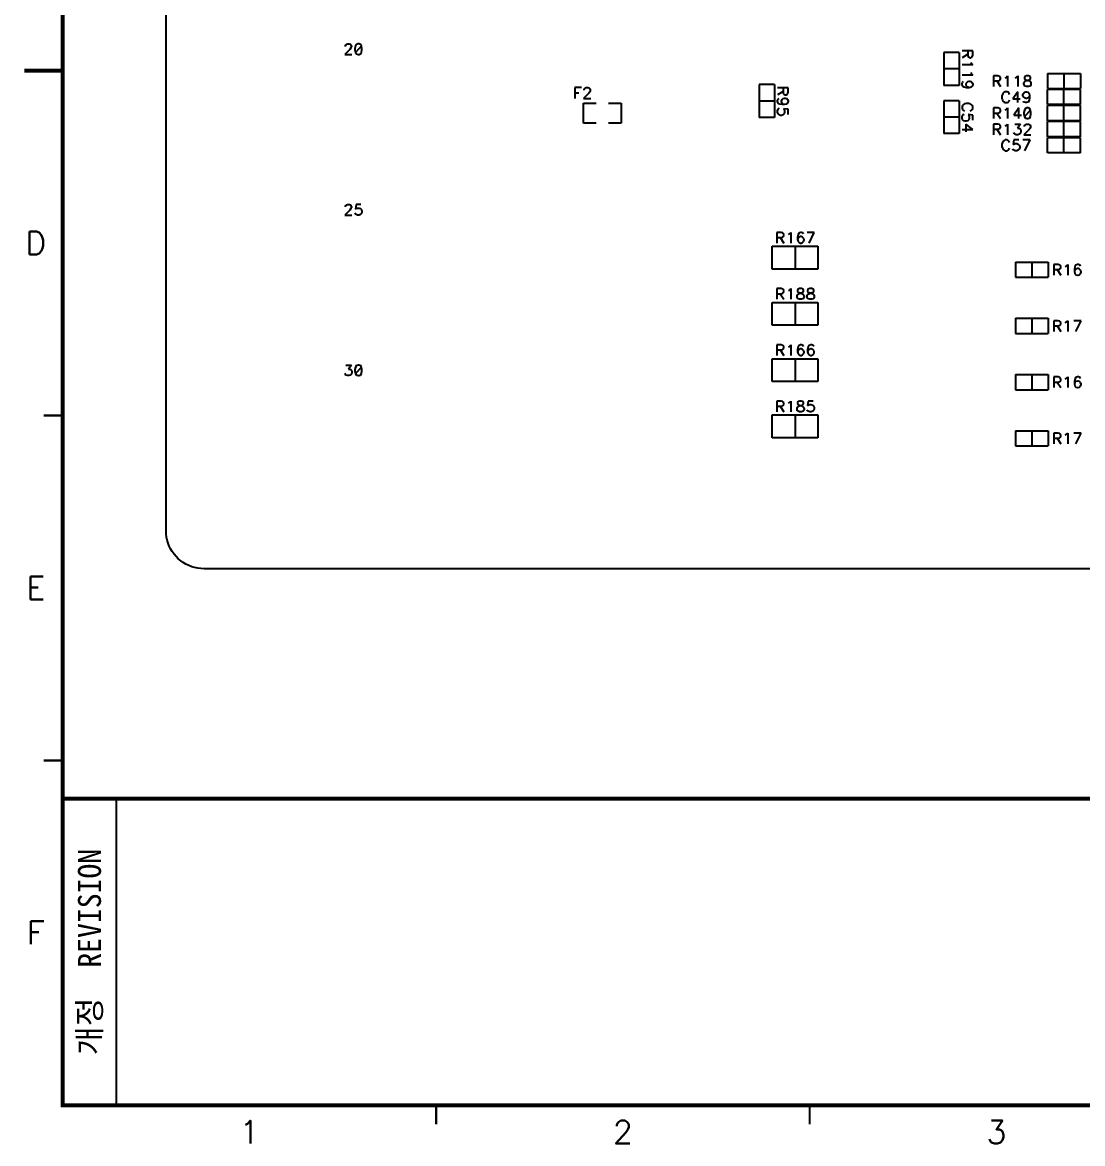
# Model space of a CAD drawing. Extents: x 295 to 953, y 10 to 290.
# Drawn here: x 486.7 to 625.1, y 10 to 156.3 of the extents above; entities that cross this region are included whole.
import ezdxf
from ezdxf.enums import TextEntityAlignment as Align

# ---------------------------------------------------------------- set-up
doc = ezdxf.new("R2010")
doc.units = 0
doc.header["$LTSCALE"] = 5
doc.header["$MEASUREMENT"] = 0
doc.layers.get('0').update_dxf_attribs({"linetype": 'CONTINUOUS', "lineweight": 25})
doc.layers.add('6', color=6, linetype='CONTINUOUS', lineweight=13)
for name, color, linetype in [('DV-INT-A3_BSK', 2, 'CONTINUOUS'), ('SHEET', 3, 'CONTINUOUS'), ('문자', 4, 'CONTINUOUS'), ('테두리', 3, 'CONTINUOUS')]:
    doc.layers.add(name, color=color, linetype=linetype)
doc.styles.get("Standard").update_dxf_attribs({"font": 'simplex.shx'})
doc.styles.add('굴림체', font='')
doc.styles.get('굴림체').set_extended_font_data('GulimChe')

# ---------------------------------------------------------------- blocks, each defined once
blk = doc.blocks.new('C')
at = {"layer": 'SHEET'}
blk.add_line((22, 55), (22, 15), dxfattribs=at)
at = {"layer": '테두리'}
for points, const_width in [([(15, 285), (15, 15), (405, 15), (405, 285), (15, 285)], 0.5), ([(10, 150), (15, 150)], 0.5), ([(12.5, 105), (15, 105)], 0.3), ([(12.5, 60), (15, 60)], 0.3), ([(15, 55), (405, 55)], 0.5), ([(63.75, 12.5), (63.75, 15)], 0.3), ([(112.5, 12.5), (112.5, 15)], 0.3)]:
    blk.add_lwpolyline(points, dxfattribs=dict(at, const_width=const_width))
at = {"layer": '문자'}
for s, p in [('D', (11.5, 127.5)), ('E', (11.5, 82.5)), ('F', (11.5, 37.5)), ('1', (39.38, 11.5)), ('2', (88.12, 11.5)), ('3', (136.88, 11.5))]:
    blk.add_text(s, height=3, dxfattribs=at).set_placement(p, align=Align.MIDDLE)
at = {"layer": '문자', "style": '굴림체'}
blk.add_text('개정  REVISION', height=3, rotation=90, dxfattribs=at).set_placement((18.5, 35), align=Align.MIDDLE_CENTER)

msp = doc.modelspace()

# ---------------------------------------------------------------- linework, layer by layer
msp.add_line((491.98, 15), (491.98, 15))
msp.add_line((491.98, 15), (491.98, 15))
at = {"layer": 'DV-INT-A3_BSK', "color": 7}
for p, q in [((505.48, 89.95), (505.48, 245.05)), ((529.48, 152.77), (528.83, 152.11)), ((528.89, 153.23), (528.96, 153.36)), ((528.89, 153.16), (528.89, 153.23)), ((528.96, 153.36), (529.02, 153.42)), ((529.02, 153.42), (529.15, 153.49)), ((529.15, 153.49), (529.42, 153.49)), ((529.42, 153.49), (529.55, 153.42)), ((529.61, 152.97), (529.48, 152.77)), ((529.55, 153.42), (529.61, 153.36)), ((529.61, 153.36), (529.68, 153.23)), ((529.68, 153.1), (529.61, 152.97)), ((529.68, 153.23), (529.68, 153.1)), ((530.2, 153.23), (530.13, 152.9)), ((530.13, 152.9), (530.13, 152.7)), ((530.13, 152.7), (530.2, 152.37)), ((530.33, 153.42), (530.2, 153.23)), ((530.99, 153.23), (530.2, 152.37)), ((530.2, 152.37), (530.33, 152.18)), ((530.53, 153.49), (530.33, 153.42)), ((530.33, 152.18), (530.53, 152.11)), ((530.66, 153.49), (530.53, 153.49)), ((530.85, 153.42), (530.66, 153.49)), ((530.66, 152.11), (530.85, 152.18)), ((530.99, 153.23), (530.85, 153.42)), ((530.85, 152.18), (530.99, 152.37)), ((531.05, 152.9), (530.99, 153.23)), ((530.99, 152.37), (531.05, 152.7)), ((531.05, 152.7), (531.05, 152.9)), ((607, 152.36), (607, 148.07)), ((608.99, 152.36), (607, 152.36)), ((608.99, 152.36), (608.99, 148.07)), ((610.77, 152.6), (609.38, 152.6)), ((610.11, 152.6), (610.11, 152.01)), ((610.77, 152.01), (610.77, 152.6)), ((528.83, 152.11), (529.74, 152.11)), ((530.53, 152.11), (530.66, 152.11)), ((610.11, 152.14), (609.38, 151.67)), ((610.77, 150.74), (609.38, 150.74)), ((610.11, 152.01), (610.17, 151.8)), ((610.17, 151.8), (610.24, 151.74)), ((610.24, 151.74), (610.37, 151.67)), ((610.37, 151.67), (610.5, 151.67)), ((610.5, 151.67), (610.64, 151.74)), ((610.5, 151.08), (610.57, 150.95)), ((610.57, 150.95), (610.77, 150.74)), ((610.64, 151.74), (610.7, 151.8)), ((610.7, 151.8), (610.77, 152.01)), ((608.99, 150.22), (607, 150.22)), ((610.77, 149.42), (609.38, 149.42)), ((610.5, 149.75), (610.57, 149.62)), ((610.57, 149.62), (610.77, 149.42)), ((614.06, 149.32), (613.47, 149.32)), ((613.47, 149.32), (613.47, 147.93)), ((614.26, 149.25), (614.06, 149.32)), ((614.33, 149.19), (614.26, 149.25)), ((615.12, 149.12), (615.32, 149.32)), ((615.32, 149.32), (615.32, 147.93)), ((616.45, 149.12), (616.65, 149.32)), ((616.65, 149.32), (616.65, 147.93)), ((617.58, 149.25), (617.51, 149.12)), ((617.78, 149.32), (617.58, 149.25)), ((618.04, 149.32), (617.78, 149.32)), ((618.24, 149.25), (618.04, 149.32)), ((618.31, 149.12), (618.24, 149.25)), ((620.52, 149.63), (624.81, 149.63)), ((620.52, 149.63), (620.52, 147.65)), ((622.67, 149.63), (622.67, 147.65)), ((624.81, 149.63), (624.81, 147.65)), ((559.7, 147.78), (558.82, 147.78)), ((558.82, 147.78), (558.82, 146.36)), ((560.17, 147.71), (560.3, 147.78)), ((560.3, 147.78), (560.57, 147.78)), ((560.57, 147.78), (560.71, 147.71)), ((582.91, 148.17), (582.91, 143.88)), ((584.89, 148.17), (582.91, 148.17)), ((584.89, 148.17), (584.89, 143.88)), ((586.68, 147.76), (585.28, 147.76)), ((586.01, 147.76), (586.01, 147.16)), ((586.68, 147.16), (586.68, 147.76)), ((608.99, 148.07), (607, 148.07)), ((609.38, 148.29), (609.44, 148.49)), ((609.38, 148.16), (609.38, 148.29)), ((609.44, 147.96), (609.38, 148.16)), ((609.44, 148.49), (609.57, 148.56)), ((609.64, 147.83), (609.44, 147.96)), ((609.97, 147.76), (609.64, 147.83)), ((609.91, 148.23), (609.97, 148.42)), ((609.91, 148.16), (609.91, 148.23)), ((609.97, 147.96), (609.91, 148.16)), ((609.97, 148.42), (610.11, 148.56)), ((610.11, 147.83), (609.97, 147.96)), ((610.3, 147.76), (609.97, 147.76)), ((610.11, 148.56), (610.3, 148.62)), ((610.3, 147.76), (610.11, 147.83)), ((610.3, 148.62), (610.37, 148.62)), ((610.57, 147.83), (610.3, 147.76)), ((610.37, 148.62), (610.57, 148.56)), ((610.57, 148.56), (610.7, 148.42)), ((610.7, 147.96), (610.57, 147.83)), ((610.7, 148.42), (610.77, 148.23)), ((610.77, 148.16), (610.7, 147.96)), ((610.77, 148.23), (610.77, 148.16)), ((613.47, 148.66), (614.06, 148.66)), ((613.93, 148.66), (614.39, 147.93)), ((614.06, 148.66), (614.26, 148.72)), ((614.26, 148.72), (614.33, 148.79)), ((614.39, 149.06), (614.33, 149.19)), ((614.33, 148.79), (614.39, 148.92)), ((614.39, 148.92), (614.39, 149.06)), ((614.99, 149.06), (615.12, 149.12)), ((616.32, 149.06), (616.45, 149.12)), ((617.44, 148.39), (617.51, 148.52)), ((617.44, 148.19), (617.44, 148.39)), ((617.51, 148.06), (617.44, 148.19)), ((617.51, 149.12), (617.51, 148.99)), ((617.51, 148.99), (617.58, 148.85)), ((617.51, 148.52), (617.65, 148.66)), ((617.58, 147.99), (617.51, 148.06)), ((617.58, 148.85), (617.71, 148.79)), ((617.78, 147.93), (617.58, 147.99)), ((617.65, 148.66), (617.84, 148.72)), ((617.71, 148.79), (617.98, 148.72)), ((618.04, 147.93), (617.78, 147.93)), ((617.84, 148.72), (618.11, 148.79)), ((617.98, 148.72), (618.17, 148.66)), ((618.24, 147.99), (618.04, 147.93)), ((618.11, 148.79), (618.24, 148.85)), ((618.17, 148.66), (618.31, 148.52)), ((618.24, 148.85), (618.31, 148.99)), ((618.31, 148.06), (618.24, 147.99)), ((618.31, 148.99), (618.31, 149.12)), ((618.31, 148.52), (618.37, 148.39)), ((618.37, 148.19), (618.31, 148.06)), ((618.37, 148.39), (618.37, 148.19)), ((558.82, 147.1), (559.36, 147.1)), ((560.64, 147.04), (559.97, 146.36)), ((559.97, 146.36), (560.91, 146.36)), ((560.04, 147.5), (560.1, 147.64)), ((560.04, 147.44), (560.04, 147.5)), ((560.1, 147.64), (560.17, 147.71)), ((560.77, 147.24), (560.64, 147.04)), ((560.71, 147.71), (560.77, 147.64)), ((560.77, 147.64), (560.84, 147.5)), ((560.84, 147.37), (560.77, 147.24)), ((560.84, 147.5), (560.84, 147.37)), ((586.01, 147.29), (585.28, 146.82)), ((585.35, 146.29), (585.48, 146.36)), ((585.88, 146.22), (586.01, 146.36)), ((586.01, 147.16), (586.08, 146.96)), ((586.01, 146.36), (586.21, 146.42)), ((586.08, 146.96), (586.15, 146.89)), ((586.15, 146.89), (586.28, 146.82)), ((586.21, 146.42), (586.28, 146.42)), ((586.28, 146.82), (586.41, 146.82)), ((586.28, 146.42), (586.48, 146.36)), ((586.41, 146.82), (586.54, 146.89)), ((586.48, 146.36), (586.61, 146.22)), ((586.54, 146.89), (586.61, 146.96)), ((586.61, 146.96), (586.68, 147.16)), ((614.64, 146.9), (614.58, 146.7)), ((614.58, 146.7), (614.58, 146.37)), ((614.58, 146.37), (614.64, 146.17)), ((614.71, 147.03), (614.64, 146.9)), ((614.85, 147.17), (614.71, 147.03)), ((614.98, 147.23), (614.85, 147.17)), ((615.24, 147.23), (614.98, 147.23)), ((615.38, 147.17), (615.24, 147.23)), ((615.51, 147.03), (615.38, 147.17)), ((615.58, 146.9), (615.51, 147.03)), ((616.64, 147.23), (615.98, 146.3)), ((615.98, 146.3), (616.97, 146.3)), ((616.64, 145.83), (616.64, 147.23)), ((617.31, 146.83), (617.38, 147.03)), ((617.31, 146.77), (617.31, 146.83)), ((617.38, 146.57), (617.31, 146.77)), ((617.38, 147.03), (617.51, 147.17)), ((617.51, 146.43), (617.38, 146.57)), ((617.51, 147.17), (617.71, 147.23)), ((617.71, 146.37), (617.51, 146.43)), ((617.71, 147.23), (617.78, 147.23)), ((617.78, 146.37), (617.71, 146.37)), ((617.78, 147.23), (617.98, 147.17)), ((617.98, 146.43), (617.78, 146.37)), ((617.98, 147.17), (618.11, 147.03)), ((618.11, 146.57), (617.98, 146.43)), ((618.11, 147.03), (618.17, 146.77)), ((618.17, 146.77), (618.11, 146.57)), ((618.17, 146.43), (618.11, 146.1)), ((618.17, 146.77), (618.17, 146.43)), ((620.52, 147.65), (624.81, 147.65)), ((624.81, 147.54), (620.52, 147.54)), ((620.52, 145.56), (620.52, 147.54)), ((622.67, 145.56), (622.67, 147.54)), ((624.81, 145.56), (624.81, 147.54)), ((559.94, 143.13), (559.94, 145.77)), ((559.94, 145.77), (561.6, 145.77)), ((563.24, 145.77), (564.89, 145.77)), ((564.89, 145.77), (564.89, 143.13)), ((584.89, 146.03), (582.91, 146.03)), ((585.28, 146.09), (585.35, 146.29)), ((585.28, 145.96), (585.28, 146.09)), ((585.35, 145.76), (585.28, 145.96)), ((585.28, 144.76), (585.35, 144.96)), ((585.55, 145.62), (585.35, 145.76)), ((585.35, 144.96), (585.41, 145.02)), ((585.41, 145.02), (585.55, 145.09)), ((585.88, 145.56), (585.55, 145.62)), ((585.81, 146.03), (585.88, 146.22)), ((585.81, 145.96), (585.81, 146.03)), ((585.88, 145.76), (585.81, 145.96)), ((586.01, 145.62), (585.88, 145.76)), ((586.21, 145.56), (585.88, 145.56)), ((586.21, 145.56), (586.01, 145.62)), ((586.68, 144.96), (586.08, 145.02)), ((586.08, 145.02), (586.15, 144.96)), ((586.15, 144.96), (586.21, 144.76)), ((586.48, 145.62), (586.21, 145.56)), ((586.61, 145.76), (586.48, 145.62)), ((586.61, 146.22), (586.68, 146.03)), ((586.68, 145.96), (586.61, 145.76)), ((586.68, 146.03), (586.68, 145.96)), ((586.68, 144.29), (586.68, 144.96)), ((607, 146.07), (607, 141.78)), ((608.99, 146.07), (607, 146.07)), ((608.99, 146.07), (608.99, 141.78)), ((609.44, 145.46), (609.38, 145.33)), ((609.38, 145.33), (609.38, 145.06)), ((609.38, 145.06), (609.44, 144.93)), ((609.58, 145.59), (609.44, 145.46)), ((609.44, 144.93), (609.58, 144.79)), ((609.71, 145.66), (609.58, 145.59)), ((609.91, 145.72), (609.71, 145.66)), ((610.24, 145.72), (609.91, 145.72)), ((610.45, 145.66), (610.24, 145.72)), ((610.58, 145.59), (610.45, 145.66)), ((610.71, 145.46), (610.58, 145.59)), ((610.58, 144.79), (610.71, 144.93)), ((610.78, 145.33), (610.71, 145.46)), ((610.71, 144.93), (610.78, 145.06)), ((610.78, 145.06), (610.78, 145.33)), ((614.06, 145.13), (613.47, 145.13)), ((613.47, 145.13), (613.47, 143.74)), ((614.26, 145.06), (614.06, 145.13)), ((614.33, 145), (614.26, 145.06)), ((614.39, 144.86), (614.33, 145)), ((614.39, 144.73), (614.39, 144.86)), ((614.64, 146.17), (614.71, 146.03)), ((614.71, 146.03), (614.85, 145.9)), ((614.85, 145.9), (614.98, 145.83)), ((614.98, 145.83), (615.24, 145.83)), ((614.99, 144.86), (615.12, 144.93)), ((615.12, 144.93), (615.32, 145.13)), ((615.24, 145.83), (615.38, 145.9)), ((615.32, 145.13), (615.32, 143.74)), ((615.38, 145.9), (615.51, 146.03)), ((615.51, 146.03), (615.58, 146.17)), ((616.78, 145.13), (616.12, 144.2)), ((616.78, 143.74), (616.78, 145.13)), ((617.44, 145.9), (617.38, 146.03)), ((617.64, 145.83), (617.44, 145.9)), ((617.51, 144.86), (617.44, 144.53)), ((617.65, 145.06), (617.51, 144.86)), ((618.31, 144.86), (617.51, 144)), ((617.78, 145.83), (617.64, 145.83)), ((617.84, 145.13), (617.65, 145.06)), ((617.98, 145.9), (617.78, 145.83)), ((617.98, 145.13), (617.84, 145.13)), ((618.11, 146.1), (617.98, 145.9)), ((618.17, 145.06), (617.98, 145.13)), ((618.31, 144.86), (618.17, 145.06)), ((618.37, 144.53), (618.31, 144.86)), ((624.81, 145.56), (620.52, 145.56)), ((624.81, 145.44), (620.52, 145.44)), ((620.52, 143.46), (620.52, 145.44)), ((622.67, 143.46), (622.67, 145.44)), ((624.81, 143.46), (624.81, 145.44)), ((584.89, 143.88), (582.91, 143.88)), ((585.28, 144.56), (585.28, 144.76)), ((585.35, 144.36), (585.28, 144.56)), ((585.48, 144.23), (585.35, 144.36)), ((585.68, 144.16), (585.48, 144.23)), ((585.81, 144.16), (585.68, 144.16)), ((586.01, 144.23), (585.81, 144.16)), ((586.15, 144.36), (586.01, 144.23)), ((586.21, 144.56), (586.15, 144.36)), ((586.21, 144.76), (586.21, 144.56)), ((608.99, 143.93), (607, 143.93)), ((609.38, 143.99), (609.44, 144.19)), ((609.38, 143.8), (609.38, 143.99)), ((609.44, 143.59), (609.38, 143.8)), ((609.44, 144.19), (609.51, 144.26)), ((609.58, 143.46), (609.44, 143.59)), ((609.51, 144.26), (609.64, 144.33)), ((609.58, 144.79), (609.71, 144.73)), ((609.78, 143.39), (609.58, 143.46)), ((609.91, 143.39), (609.78, 143.39)), ((610.11, 143.46), (609.91, 143.39)), ((610.24, 143.59), (610.11, 143.46)), ((610.78, 144.19), (610.18, 144.26)), ((610.18, 144.26), (610.24, 144.19)), ((610.24, 144.19), (610.31, 143.99)), ((610.31, 143.8), (610.24, 143.59)), ((610.31, 143.99), (610.31, 143.8)), ((610.45, 144.73), (610.58, 144.79)), ((610.78, 143.53), (610.78, 144.19)), ((613.47, 144.47), (614.06, 144.47)), ((613.93, 144.47), (614.39, 143.74)), ((614.06, 144.47), (614.26, 144.53)), ((614.26, 144.53), (614.33, 144.6)), ((614.33, 144.6), (614.39, 144.73)), ((616.12, 144.2), (617.11, 144.2)), ((617.44, 144.53), (617.44, 144.33)), ((617.44, 144.33), (617.51, 144)), ((617.51, 144), (617.65, 143.8)), ((617.65, 143.8), (617.84, 143.74)), ((617.84, 143.74), (617.98, 143.74)), ((617.98, 143.74), (618.17, 143.8)), ((618.17, 143.8), (618.31, 144)), ((618.31, 144), (618.37, 144.33)), ((618.37, 144.33), (618.37, 144.53)), ((624.81, 143.46), (620.52, 143.46)), ((561.6, 143.13), (559.94, 143.13)), ((564.89, 143.13), (563.24, 143.13)), ((609.38, 142.33), (610.78, 142.33)), ((610.78, 142.33), (609.85, 143)), ((609.85, 143), (609.85, 142)), ((614.06, 143.03), (613.47, 143.03)), ((613.47, 143.03), (613.47, 141.64)), ((613.47, 142.37), (614.06, 142.37)), ((613.93, 142.37), (614.39, 141.64)), ((614.26, 142.97), (614.06, 143.03)), ((614.06, 142.37), (614.26, 142.44)), ((614.33, 142.9), (614.26, 142.97)), ((614.26, 142.44), (614.33, 142.5)), ((614.39, 142.77), (614.33, 142.9)), ((614.33, 142.5), (614.39, 142.63)), ((614.39, 142.63), (614.39, 142.77)), ((614.99, 142.77), (615.12, 142.84)), ((615.12, 142.84), (615.32, 143.03)), ((615.32, 143.03), (615.32, 141.64)), ((616.19, 141.78), (616.12, 141.91)), ((616.25, 143.03), (616.98, 143.03)), ((616.98, 143.03), (616.59, 142.5)), ((616.59, 142.5), (616.78, 142.5)), ((616.78, 142.5), (616.92, 142.44)), ((616.92, 142.44), (616.98, 142.37)), ((616.98, 142.37), (617.05, 142.17)), ((617.05, 142.04), (616.98, 141.84)), ((617.05, 142.17), (617.05, 142.04)), ((618.11, 142.3), (617.44, 141.64)), ((617.51, 142.77), (617.58, 142.9)), ((617.51, 142.7), (617.51, 142.77)), ((617.58, 142.9), (617.65, 142.97)), ((617.65, 142.97), (617.78, 143.03)), ((617.78, 143.03), (618.04, 143.03)), ((618.04, 143.03), (618.17, 142.97)), ((618.24, 142.5), (618.11, 142.3)), ((618.17, 142.97), (618.24, 142.9)), ((618.24, 142.9), (618.31, 142.77)), ((618.31, 142.63), (618.24, 142.5)), ((618.31, 142.77), (618.31, 142.63)), ((624.81, 143.35), (620.52, 143.35)), ((620.52, 141.36), (620.52, 143.35)), ((622.67, 141.36), (622.67, 143.35)), ((624.81, 141.36), (624.81, 143.35)), ((608.99, 141.78), (607, 141.78)), ((614.64, 140.61), (614.58, 140.41)), ((614.71, 140.74), (614.64, 140.61)), ((614.85, 140.88), (614.71, 140.74)), ((614.98, 140.95), (614.85, 140.88)), ((615.24, 140.95), (614.98, 140.95)), ((615.38, 140.88), (615.24, 140.95)), ((615.51, 140.74), (615.38, 140.88)), ((615.58, 140.61), (615.51, 140.74)), ((616.11, 140.95), (616.04, 140.35)), ((616.78, 140.95), (616.11, 140.95)), ((616.11, 140.41), (616.31, 140.48)), ((616.25, 141.71), (616.19, 141.78)), ((616.45, 141.64), (616.25, 141.71)), ((616.31, 140.48), (616.51, 140.48)), ((616.65, 141.64), (616.45, 141.64)), ((616.51, 140.48), (616.71, 140.41)), ((616.85, 141.71), (616.65, 141.64)), ((616.98, 141.84), (616.85, 141.71)), ((618.24, 140.95), (617.31, 140.95)), ((617.44, 141.64), (618.37, 141.64)), ((617.57, 139.55), (618.24, 140.95)), ((624.81, 141.36), (620.52, 141.36)), ((624.81, 141.25), (620.52, 141.25)), ((620.52, 139.27), (620.52, 141.25)), ((622.67, 139.27), (622.67, 141.25)), ((624.81, 139.27), (624.81, 141.25)), ((614.58, 140.41), (614.58, 140.08)), ((614.58, 140.08), (614.64, 139.88)), ((614.64, 139.88), (614.71, 139.75)), ((614.71, 139.75), (614.85, 139.61)), ((614.85, 139.61), (614.98, 139.55)), ((614.98, 139.55), (615.24, 139.55)), ((615.24, 139.55), (615.38, 139.61)), ((615.38, 139.61), (615.51, 139.75)), ((615.51, 139.75), (615.58, 139.88)), ((616.04, 139.68), (615.98, 139.81)), ((616.04, 140.35), (616.11, 140.41)), ((616.11, 139.61), (616.04, 139.68)), ((616.31, 139.55), (616.11, 139.61)), ((616.51, 139.55), (616.31, 139.55)), ((616.71, 139.61), (616.51, 139.55)), ((616.71, 140.41), (616.84, 140.28)), ((616.84, 139.75), (616.71, 139.61)), ((616.84, 140.28), (616.91, 140.08)), ((616.91, 139.95), (616.84, 139.75)), ((616.91, 140.08), (616.91, 139.95)), ((624.81, 139.27), (620.52, 139.27)), ((529.48, 131.81), (528.83, 131.16)), ((528.89, 132.27), (528.96, 132.4)), ((528.89, 132.21), (528.89, 132.27)), ((528.96, 132.4), (529.02, 132.47)), ((529.02, 132.47), (529.15, 132.53)), ((529.15, 132.53), (529.42, 132.53)), ((529.42, 132.53), (529.55, 132.47)), ((529.61, 132.01), (529.48, 131.81)), ((529.55, 132.47), (529.61, 132.4)), ((529.61, 132.4), (529.68, 132.27)), ((529.68, 132.14), (529.61, 132.01)), ((529.68, 132.27), (529.68, 132.14)), ((530.27, 132.53), (530.2, 131.94)), ((530.2, 131.94), (530.27, 132.01)), ((530.92, 132.53), (530.27, 132.53)), ((530.27, 132.01), (530.46, 132.07)), ((530.46, 132.07), (530.66, 132.07)), ((530.66, 132.07), (530.85, 132.01)), ((530.85, 132.01), (530.99, 131.88)), ((530.99, 131.88), (531.05, 131.68)), ((531.05, 131.68), (531.05, 131.55)), ((528.83, 131.16), (529.74, 131.16)), ((530.2, 131.29), (530.13, 131.42)), ((530.27, 131.22), (530.2, 131.29)), ((530.46, 131.16), (530.27, 131.22)), ((530.66, 131.16), (530.46, 131.16)), ((530.85, 131.22), (530.66, 131.16)), ((530.99, 131.36), (530.85, 131.22)), ((531.05, 131.55), (530.99, 131.36)), ((585.77, 128.89), (585.18, 128.89)), ((585.18, 128.89), (585.18, 127.5)), ((585.97, 128.82), (585.77, 128.89)), ((586.04, 128.76), (585.97, 128.82)), ((586.1, 128.62), (586.04, 128.76)), ((586.83, 128.69), (587.03, 128.89)), ((587.03, 128.89), (587.03, 127.5)), ((588.09, 128.82), (587.96, 128.62)), ((588.3, 128.89), (588.09, 128.82)), ((588.43, 128.89), (588.3, 128.89)), ((588.63, 128.82), (588.43, 128.89)), ((588.69, 128.69), (588.63, 128.82)), ((590.09, 128.89), (589.16, 128.89)), ((589.42, 127.5), (590.09, 128.89)), ((585.18, 128.23), (585.77, 128.23)), ((585.64, 128.23), (586.1, 127.5)), ((585.77, 128.23), (585.97, 128.29)), ((585.97, 128.29), (586.04, 128.36)), ((586.04, 128.36), (586.1, 128.49)), ((586.1, 128.49), (586.1, 128.62)), ((586.7, 128.62), (586.83, 128.69)), ((587.96, 128.62), (587.9, 128.29)), ((587.9, 128.29), (587.9, 127.96)), ((587.96, 128.16), (587.9, 127.96)), ((587.9, 127.96), (587.96, 127.69)), ((588.09, 128.29), (587.96, 128.16)), ((587.96, 127.69), (588.09, 127.56)), ((588.3, 128.36), (588.09, 128.29)), ((588.09, 127.56), (588.3, 127.5)), ((588.36, 128.36), (588.3, 128.36)), ((588.3, 127.5), (588.36, 127.5)), ((588.56, 128.29), (588.36, 128.36)), ((588.36, 127.5), (588.56, 127.56)), ((588.69, 128.16), (588.56, 128.29)), ((588.56, 127.56), (588.69, 127.69)), ((588.76, 127.96), (588.69, 128.16)), ((588.69, 127.69), (588.76, 127.89)), ((588.76, 127.89), (588.76, 127.96)), ((584.6, 127.08), (590.53, 127.08)), ((584.6, 124.11), (584.6, 127.08)), ((587.57, 127.08), (587.57, 124.11)), ((590.53, 127.08), (590.53, 124.11)), ((616.33, 125.01), (620.62, 125.01)), ((616.33, 125.01), (616.33, 123.03)), ((618.48, 125.01), (618.48, 123.03)), ((620.62, 125.01), (620.62, 123.03)), ((621.92, 124.7), (621.33, 124.7)), ((621.33, 124.7), (621.33, 123.31)), ((622.12, 124.63), (621.92, 124.7)), ((622.19, 124.57), (622.12, 124.63)), ((622.25, 124.43), (622.19, 124.57)), ((622.25, 124.3), (622.25, 124.43)), ((622.85, 124.43), (622.98, 124.5)), ((622.98, 124.5), (623.18, 124.7)), ((623.18, 124.7), (623.18, 123.31)), ((624.11, 124.43), (624.05, 124.1)), ((624.24, 124.63), (624.11, 124.43)), ((624.44, 124.7), (624.24, 124.63)), ((624.57, 124.7), (624.44, 124.7)), ((624.77, 124.63), (624.57, 124.7)), ((624.84, 124.5), (624.77, 124.63)), ((590.53, 124.11), (584.6, 124.11)), ((616.33, 123.03), (620.62, 123.03)), ((621.33, 124.03), (621.92, 124.03)), ((621.79, 124.03), (622.25, 123.31)), ((621.92, 124.03), (622.12, 124.1)), ((622.12, 124.1), (622.19, 124.17)), ((622.19, 124.17), (622.25, 124.3)), ((624.05, 124.1), (624.05, 123.77)), ((624.11, 123.97), (624.05, 123.77)), ((624.05, 123.77), (624.11, 123.5)), ((624.24, 124.1), (624.11, 123.97)), ((624.11, 123.5), (624.24, 123.37)), ((624.44, 124.17), (624.24, 124.1)), ((624.24, 123.37), (624.44, 123.31)), ((624.51, 124.17), (624.44, 124.17)), ((624.44, 123.31), (624.51, 123.31)), ((624.71, 124.1), (624.51, 124.17)), ((624.51, 123.31), (624.71, 123.37)), ((624.84, 123.97), (624.71, 124.1)), ((624.71, 123.37), (624.84, 123.5)), ((624.9, 123.77), (624.84, 123.97)), ((624.84, 123.5), (624.9, 123.7)), ((624.9, 123.7), (624.9, 123.77)), ((585.77, 121.55), (585.18, 121.55)), ((585.18, 121.55), (585.18, 120.16)), ((585.97, 121.49), (585.77, 121.55)), ((586.04, 121.42), (585.97, 121.49)), ((586.1, 121.29), (586.04, 121.42)), ((586.83, 121.36), (587.03, 121.55)), ((587.03, 121.55), (587.03, 120.16)), ((587.96, 121.49), (587.9, 121.36)), ((588.16, 121.55), (587.96, 121.49)), ((588.43, 121.55), (588.16, 121.55)), ((588.63, 121.49), (588.43, 121.55)), ((588.69, 121.36), (588.63, 121.49)), ((589.29, 121.49), (589.22, 121.36)), ((589.49, 121.55), (589.29, 121.49)), ((589.75, 121.55), (589.49, 121.55)), ((589.95, 121.49), (589.75, 121.55)), ((590.02, 121.36), (589.95, 121.49)), ((585.18, 120.89), (585.77, 120.89)), ((585.64, 120.89), (586.1, 120.16)), ((585.77, 120.89), (585.97, 120.96)), ((585.97, 120.96), (586.04, 121.03)), ((586.04, 121.03), (586.1, 121.16)), ((586.1, 121.16), (586.1, 121.29)), ((586.7, 121.29), (586.83, 121.36)), ((587.83, 120.63), (587.9, 120.76)), ((587.83, 120.43), (587.83, 120.63)), ((587.9, 120.3), (587.83, 120.43)), ((587.9, 121.36), (587.9, 121.22)), ((587.9, 121.22), (587.96, 121.09)), ((587.9, 120.76), (588.03, 120.89)), ((587.96, 120.23), (587.9, 120.3)), ((587.96, 121.09), (588.09, 121.03)), ((588.16, 120.16), (587.96, 120.23)), ((588.03, 120.89), (588.23, 120.96)), ((588.09, 121.03), (588.36, 120.96)), ((588.43, 120.16), (588.16, 120.16)), ((588.23, 120.96), (588.49, 121.03)), ((588.36, 120.96), (588.56, 120.89)), ((588.63, 120.23), (588.43, 120.16)), ((588.49, 121.03), (588.63, 121.09)), ((588.56, 120.89), (588.69, 120.76)), ((588.63, 121.09), (588.69, 121.22)), ((588.69, 120.3), (588.63, 120.23)), ((588.69, 121.22), (588.69, 121.36)), ((588.69, 120.76), (588.76, 120.63)), ((588.76, 120.43), (588.69, 120.3)), ((588.76, 120.63), (588.76, 120.43)), ((589.16, 120.63), (589.22, 120.76)), ((589.16, 120.43), (589.16, 120.63)), ((589.22, 120.3), (589.16, 120.43)), ((589.22, 121.36), (589.22, 121.22)), ((589.22, 121.22), (589.29, 121.09)), ((589.22, 120.76), (589.36, 120.89)), ((589.29, 120.23), (589.22, 120.3)), ((589.29, 121.09), (589.42, 121.03)), ((589.49, 120.16), (589.29, 120.23)), ((589.36, 120.89), (589.55, 120.96)), ((589.42, 121.03), (589.69, 120.96)), ((589.75, 120.16), (589.49, 120.16)), ((589.55, 120.96), (589.82, 121.03)), ((589.69, 120.96), (589.88, 120.89)), ((589.95, 120.23), (589.75, 120.16)), ((589.82, 121.03), (589.95, 121.09)), ((589.88, 120.89), (590.02, 120.76)), ((589.95, 121.09), (590.02, 121.22)), ((590.02, 120.3), (589.95, 120.23)), ((590.02, 121.22), (590.02, 121.36)), ((590.02, 120.76), (590.09, 120.63)), ((590.09, 120.43), (590.02, 120.3)), ((590.09, 120.63), (590.09, 120.43)), ((584.6, 119.74), (590.53, 119.74)), ((584.6, 116.77), (584.6, 119.74)), ((587.57, 119.74), (587.57, 116.77)), ((590.53, 119.74), (590.53, 116.77)), ((616.33, 117.68), (620.62, 117.68)), ((616.33, 117.68), (616.33, 115.69)), ((618.48, 117.68), (618.48, 115.69)), ((620.62, 117.68), (620.62, 115.69)), ((621.92, 117.36), (621.33, 117.36)), ((621.33, 117.36), (621.33, 115.97)), ((622.12, 117.3), (621.92, 117.36)), ((622.19, 117.23), (622.12, 117.3)), ((622.25, 117.1), (622.19, 117.23)), ((622.25, 116.96), (622.25, 117.1)), ((622.85, 117.1), (622.98, 117.17)), ((622.98, 117.17), (623.18, 117.36)), ((623.18, 117.36), (623.18, 115.97)), ((624.9, 117.36), (623.98, 117.36)), ((624.24, 115.97), (624.9, 117.36)), ((590.53, 116.77), (584.6, 116.77)), ((616.33, 115.69), (620.62, 115.69)), ((621.33, 116.7), (621.92, 116.7)), ((621.79, 116.7), (622.25, 115.97)), ((621.92, 116.7), (622.12, 116.77)), ((622.12, 116.77), (622.19, 116.83)), ((622.19, 116.83), (622.25, 116.96)), ((585.77, 114.22), (585.18, 114.22)), ((585.18, 114.22), (585.18, 112.83)), ((585.97, 114.15), (585.77, 114.22)), ((586.04, 114.09), (585.97, 114.15)), ((586.83, 114.02), (587.03, 114.22)), ((587.03, 114.22), (587.03, 112.83)), ((588.09, 114.15), (587.96, 113.96)), ((588.3, 114.22), (588.09, 114.15)), ((588.43, 114.22), (588.3, 114.22)), ((588.63, 114.15), (588.43, 114.22)), ((588.69, 114.02), (588.63, 114.15)), ((589.42, 114.15), (589.29, 113.96)), ((589.62, 114.22), (589.42, 114.15)), ((589.75, 114.22), (589.62, 114.22)), ((589.95, 114.15), (589.75, 114.22)), ((590.02, 114.02), (589.95, 114.15)), ((585.18, 113.56), (585.77, 113.56)), ((585.64, 113.56), (586.1, 112.83)), ((585.77, 113.56), (585.97, 113.62)), ((585.97, 113.62), (586.04, 113.69)), ((586.1, 113.96), (586.04, 114.09)), ((586.04, 113.69), (586.1, 113.82)), ((586.1, 113.82), (586.1, 113.96)), ((586.7, 113.96), (586.83, 114.02)), ((587.96, 113.96), (587.9, 113.62)), ((587.9, 113.62), (587.9, 113.29)), ((587.96, 113.49), (587.9, 113.29)), ((587.9, 113.29), (587.96, 113.03)), ((588.09, 113.62), (587.96, 113.49)), ((587.96, 113.03), (588.09, 112.9)), ((588.3, 113.69), (588.09, 113.62)), ((588.09, 112.9), (588.3, 112.83)), ((588.36, 113.69), (588.3, 113.69)), ((588.3, 112.83), (588.36, 112.83)), ((588.56, 113.62), (588.36, 113.69)), ((588.36, 112.83), (588.56, 112.9)), ((588.69, 113.49), (588.56, 113.62)), ((588.56, 112.9), (588.69, 113.03)), ((588.76, 113.29), (588.69, 113.49)), ((588.69, 113.03), (588.76, 113.23)), ((588.76, 113.23), (588.76, 113.29)), ((589.29, 113.96), (589.22, 113.62)), ((589.22, 113.62), (589.22, 113.29)), ((589.29, 113.49), (589.22, 113.29)), ((589.22, 113.29), (589.29, 113.03)), ((589.42, 113.62), (589.29, 113.49)), ((589.29, 113.03), (589.42, 112.9)), ((589.62, 113.69), (589.42, 113.62)), ((589.42, 112.9), (589.62, 112.83)), ((589.69, 113.69), (589.62, 113.69)), ((589.62, 112.83), (589.69, 112.83)), ((589.88, 113.62), (589.69, 113.69)), ((589.69, 112.83), (589.88, 112.9)), ((590.02, 113.49), (589.88, 113.62)), ((589.88, 112.9), (590.02, 113.03)), ((590.09, 113.29), (590.02, 113.49)), ((590.02, 113.03), (590.09, 113.23)), ((590.09, 113.23), (590.09, 113.29)), ((528.96, 111.58), (529.68, 111.58)), ((529.68, 111.58), (529.28, 111.06)), ((530.2, 111.32), (530.13, 110.99)), ((530.33, 111.51), (530.2, 111.32)), ((530.99, 111.32), (530.2, 110.46)), ((530.53, 111.58), (530.33, 111.51)), ((530.66, 111.58), (530.53, 111.58)), ((530.85, 111.51), (530.66, 111.58)), ((530.99, 111.32), (530.85, 111.51)), ((531.05, 110.99), (530.99, 111.32)), ((584.6, 112.41), (590.53, 112.41)), ((584.6, 109.44), (584.6, 112.41)), ((587.57, 112.41), (587.57, 109.44)), ((590.53, 112.41), (590.53, 109.44)), ((528.89, 110.33), (528.83, 110.46)), ((528.96, 110.27), (528.89, 110.33)), ((529.15, 110.2), (528.96, 110.27)), ((529.35, 110.2), (529.15, 110.2)), ((529.28, 111.06), (529.48, 111.06)), ((529.55, 110.27), (529.35, 110.2)), ((529.48, 111.06), (529.61, 110.99)), ((529.68, 110.4), (529.55, 110.27)), ((529.61, 110.99), (529.68, 110.93)), ((529.68, 110.93), (529.74, 110.73)), ((529.74, 110.59), (529.68, 110.4)), ((529.74, 110.73), (529.74, 110.59)), ((530.13, 110.99), (530.13, 110.79)), ((530.13, 110.79), (530.2, 110.46)), ((530.2, 110.46), (530.33, 110.27)), ((530.33, 110.27), (530.53, 110.2)), ((530.53, 110.2), (530.66, 110.2)), ((530.66, 110.2), (530.85, 110.27)), ((530.85, 110.27), (530.99, 110.46)), ((530.99, 110.46), (531.05, 110.79)), ((531.05, 110.79), (531.05, 110.99)), ((616.33, 110.34), (620.62, 110.34)), ((616.33, 110.34), (616.33, 108.36)), ((618.48, 110.34), (618.48, 108.36)), ((620.62, 110.34), (620.62, 108.36)), ((621.92, 110.03), (621.33, 110.03)), ((621.33, 110.03), (621.33, 108.64)), ((622.12, 109.96), (621.92, 110.03)), ((622.19, 109.9), (622.12, 109.96)), ((622.25, 109.76), (622.19, 109.9)), ((622.25, 109.63), (622.25, 109.76)), ((622.85, 109.76), (622.98, 109.83)), ((622.98, 109.83), (623.18, 110.03)), ((623.18, 110.03), (623.18, 108.64)), ((624.11, 109.76), (624.05, 109.43)), ((624.24, 109.96), (624.11, 109.76)), ((624.44, 110.03), (624.24, 109.96)), ((624.57, 110.03), (624.44, 110.03)), ((624.77, 109.96), (624.57, 110.03)), ((624.84, 109.83), (624.77, 109.96)), ((590.53, 109.44), (584.6, 109.44)), ((616.33, 108.36), (620.62, 108.36)), ((621.33, 109.37), (621.92, 109.37)), ((621.79, 109.37), (622.25, 108.64)), ((621.92, 109.37), (622.12, 109.43)), ((622.12, 109.43), (622.19, 109.5)), ((622.19, 109.5), (622.25, 109.63)), ((624.05, 109.43), (624.05, 109.1)), ((624.11, 109.3), (624.05, 109.1)), ((624.05, 109.1), (624.11, 108.83)), ((624.24, 109.43), (624.11, 109.3)), ((624.11, 108.83), (624.24, 108.7)), ((624.44, 109.5), (624.24, 109.43)), ((624.24, 108.7), (624.44, 108.64)), ((624.51, 109.5), (624.44, 109.5)), ((624.44, 108.64), (624.51, 108.64)), ((624.71, 109.43), (624.51, 109.5)), ((624.51, 108.64), (624.71, 108.7)), ((624.84, 109.3), (624.71, 109.43)), ((624.71, 108.7), (624.84, 108.83)), ((624.9, 109.1), (624.84, 109.3)), ((624.84, 108.83), (624.9, 109.04)), ((624.9, 109.04), (624.9, 109.1)), ((585.77, 106.89), (585.18, 106.89)), ((585.18, 106.89), (585.18, 105.49)), ((585.97, 106.82), (585.77, 106.89)), ((586.04, 106.76), (585.97, 106.82)), ((586.83, 106.69), (587.03, 106.89)), ((587.03, 106.89), (587.03, 105.49)), ((587.96, 106.82), (587.9, 106.69)), ((588.16, 106.89), (587.96, 106.82)), ((588.43, 106.89), (588.16, 106.89)), ((588.63, 106.82), (588.43, 106.89)), ((588.69, 106.69), (588.63, 106.82)), ((589.29, 106.89), (589.22, 106.29)), ((589.95, 106.89), (589.29, 106.89)), ((585.18, 106.22), (585.77, 106.22)), ((585.64, 106.22), (586.1, 105.49)), ((585.77, 106.22), (585.97, 106.29)), ((585.97, 106.29), (586.04, 106.36)), ((586.1, 106.62), (586.04, 106.76)), ((586.04, 106.36), (586.1, 106.49)), ((586.1, 106.49), (586.1, 106.62)), ((586.7, 106.62), (586.83, 106.69)), ((587.83, 105.96), (587.9, 106.09)), ((587.83, 105.76), (587.83, 105.96)), ((587.9, 105.63), (587.83, 105.76)), ((587.9, 106.69), (587.9, 106.55)), ((587.9, 106.55), (587.96, 106.42)), ((587.9, 106.09), (588.03, 106.22)), ((587.96, 105.56), (587.9, 105.63)), ((587.96, 106.42), (588.09, 106.36)), ((588.16, 105.49), (587.96, 105.56)), ((588.03, 106.22), (588.23, 106.29)), ((588.09, 106.36), (588.36, 106.29)), ((588.43, 105.49), (588.16, 105.49)), ((588.23, 106.29), (588.49, 106.36)), ((588.36, 106.29), (588.56, 106.22)), ((588.63, 105.56), (588.43, 105.49)), ((588.49, 106.36), (588.63, 106.42)), ((588.56, 106.22), (588.69, 106.09)), ((588.63, 106.42), (588.69, 106.55)), ((588.69, 105.63), (588.63, 105.56)), ((588.69, 106.55), (588.69, 106.69)), ((588.69, 106.09), (588.76, 105.96)), ((588.76, 105.76), (588.69, 105.63)), ((588.76, 105.96), (588.76, 105.76)), ((589.22, 105.63), (589.16, 105.76)), ((589.22, 106.29), (589.29, 106.36)), ((589.29, 105.56), (589.22, 105.63)), ((589.29, 106.36), (589.49, 106.42)), ((589.49, 105.49), (589.29, 105.56)), ((589.49, 106.42), (589.69, 106.42)), ((589.69, 105.49), (589.49, 105.49)), ((589.69, 106.42), (589.88, 106.36)), ((589.88, 105.56), (589.69, 105.49)), ((589.88, 106.36), (590.02, 106.22)), ((590.02, 105.69), (589.88, 105.56)), ((590.02, 106.22), (590.09, 106.03)), ((590.09, 105.89), (590.02, 105.69)), ((590.09, 106.03), (590.09, 105.89)), ((584.6, 105.07), (590.53, 105.07)), ((584.6, 102.1), (584.6, 105.07)), ((587.57, 105.07), (587.57, 102.1)), ((590.53, 105.07), (590.53, 102.1)), ((616.33, 103.01), (620.62, 103.01)), ((616.33, 103.01), (616.33, 101.03)), ((618.48, 103.01), (618.48, 101.03)), ((620.62, 103.01), (620.62, 101.03)), ((621.92, 102.69), (621.33, 102.69)), ((621.33, 102.69), (621.33, 101.3)), ((622.12, 102.63), (621.92, 102.69)), ((622.19, 102.56), (622.12, 102.63)), ((622.25, 102.43), (622.19, 102.56)), ((622.25, 102.3), (622.25, 102.43)), ((622.85, 102.43), (622.98, 102.5)), ((622.98, 102.5), (623.18, 102.69)), ((623.18, 102.69), (623.18, 101.3)), ((624.9, 102.69), (623.98, 102.69)), ((624.24, 101.3), (624.9, 102.69)), ((590.53, 102.1), (584.6, 102.1)), ((616.33, 101.03), (620.62, 101.03)), ((621.33, 102.03), (621.92, 102.03)), ((621.79, 102.03), (622.25, 101.3)), ((621.92, 102.03), (622.12, 102.1)), ((622.12, 102.1), (622.19, 102.17)), ((622.19, 102.17), (622.25, 102.3)), ((505.49, 89.54), (505.48, 89.95)), ((505.54, 89.14), (505.49, 89.54)), ((505.63, 88.74), (505.54, 89.14)), ((505.75, 88.34), (505.63, 88.74)), ((505.89, 87.96), (505.75, 88.34)), ((506.07, 87.59), (505.89, 87.96)), ((506.28, 87.25), (506.07, 87.59)), ((506.52, 86.91), (506.28, 87.25)), ((506.79, 86.6), (506.52, 86.91)), ((507.07, 86.31), (506.79, 86.6)), ((507.39, 86.05), (507.07, 86.31)), ((507.72, 85.81), (507.39, 86.05)), ((508.07, 85.6), (507.72, 85.81)), ((508.44, 85.42), (508.07, 85.6)), ((508.82, 85.27), (508.44, 85.42)), ((509.21, 85.16), (508.82, 85.27)), ((509.61, 85.07), (509.21, 85.16)), ((510.02, 85.02), (509.61, 85.07)), ((510.43, 85), (510.02, 85.02)), ((863.53, 85), (510.43, 85))]:
    msp.add_line(p, q, dxfattribs=at)

# ---------------------------------------------------------------- block references
msp.add_blockref('C', (476.98, 0))

# ---------------------------------------------------------------- texts
at = {"layer": '6', "color": 4, "insert": (573.67, 73.54), "char_height": 3, "width": 36.962, "attachment_point": 4, "style": '굴림체'}
msp.add_mtext('{\\f굴림|b0|i0|c129;\\C7;', dxfattribs=at)

doc.saveas('drawing.dxf')
